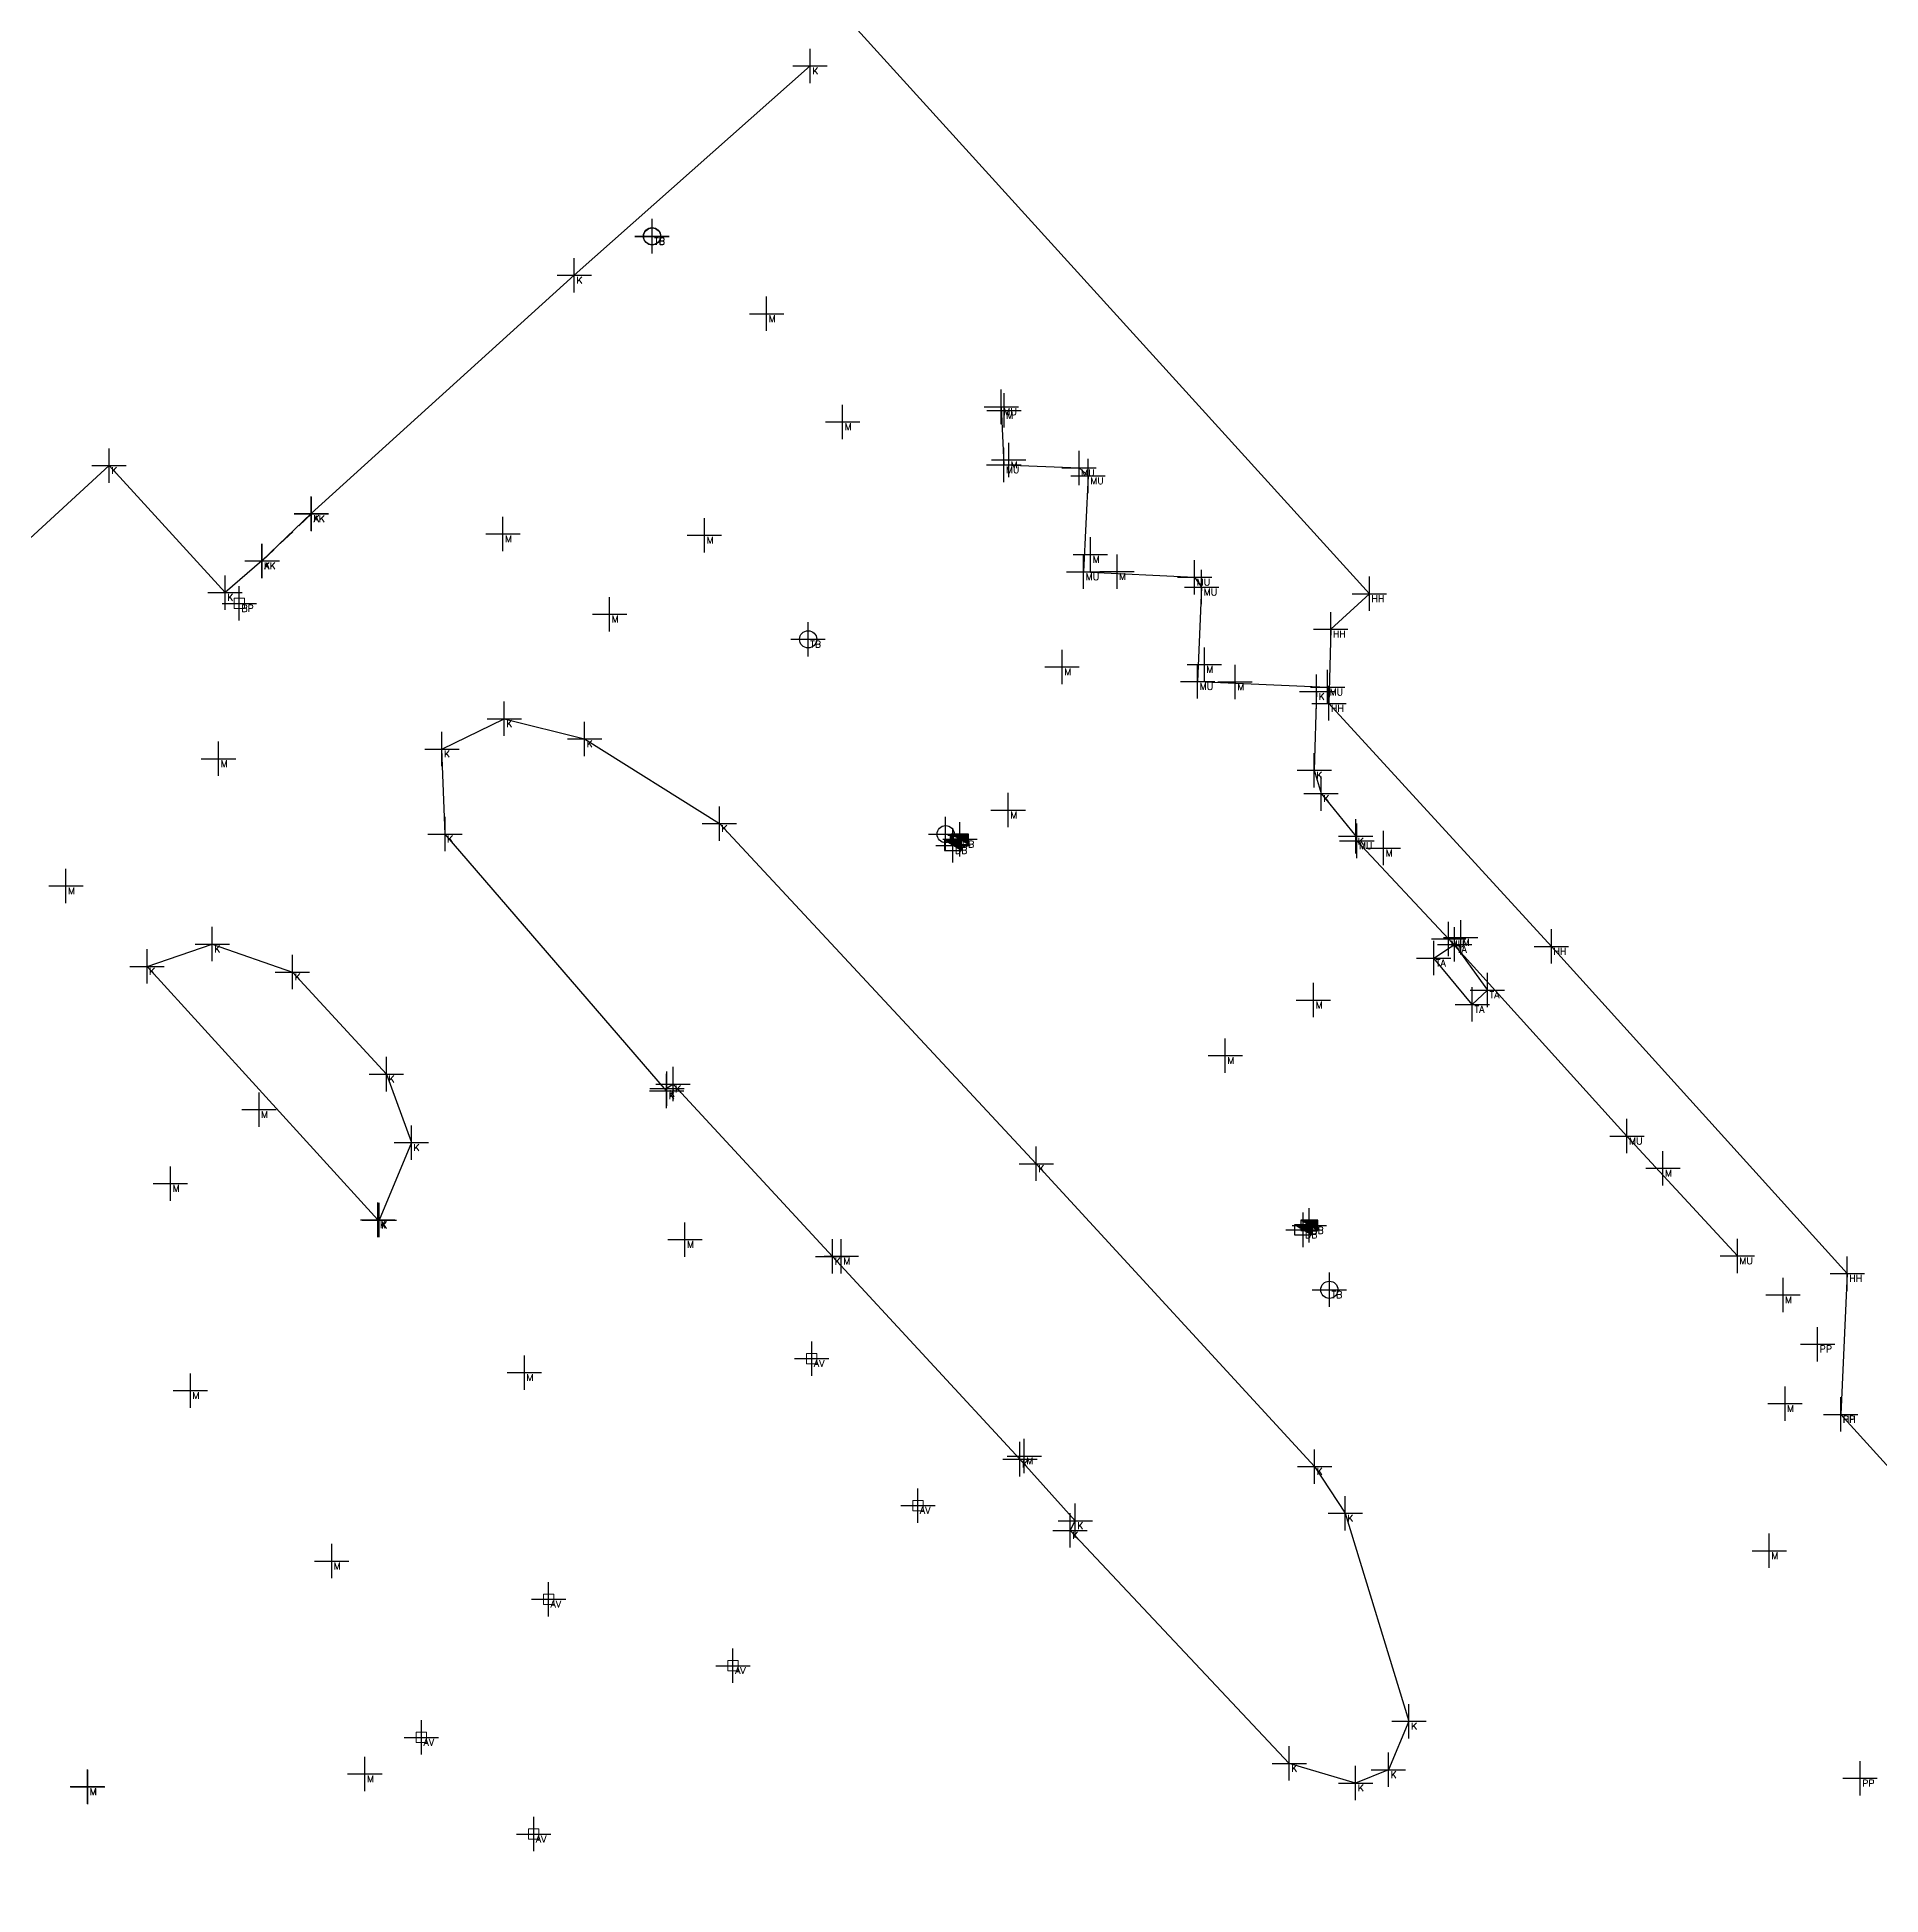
# Model space of a CAD drawing. Header units: metres. Extents: x 113488 to 113987, y 6281306 to 6282136.
# Drawn here: x 113708.9 to 113762.5, y 6281686.8 to 6281740.9 of the extents above; entities that cross this region are included whole.
import ezdxf
from ezdxf.enums import TextEntityAlignment as Align

# ---------------------------------------------------------------- set-up
doc = ezdxf.new("R2010")
doc.units = ezdxf.units.M
doc.header["$PDMODE"] = 2
doc.header["$PDSIZE"] = 0.5
doc.linetypes.add('DASHED', pattern=[0.75, 0.5, -0.25])
doc.linetypes.add('HIDDEN2', pattern=[0.1875, 0.125, -0.0625])
for name, color, linetype in [('M-1MATPKT', 7, 'Continuous'), ('M-2VA', 7, 'Continuous'), ('M-3YTOR', 7, 'Continuous'), ('M-4DETALJ', 7, 'Continuous'), ('M-7HUS', 7, 'Continuous'), ('M-BEF-BRUNNAR-INMÄTT', 7, 'Continuous'), ('M-BEF-BYGGNAD-INMÄTT', 7, 'Continuous'), ('M-BEF-MUR', 4, 'Continuous'), ('M-BEF-TRAPPA', 4, 'Continuous'), ('M-BEF-VA-V', 4, 'HIDDEN2'), ('M-BEF-VA-V-INMÄTT', 7, 'Continuous'), ('M-BEF-VÄGKANT', 6, 'DASHED'), ('M-BEF-VÄGKANTSTÖD', 1, 'Continuous'), ('M-BRUNNAR', 3, 'Continuous'), ('M-BRUNNSLOCK', 1, 'Continuous'), ('pntdesc', 1, 'Continuous')]:
    doc.layers.add(name, color=color, linetype=linetype)
doc.styles.get("Standard").update_dxf_attribs({"font": 'simplex8.shx'})

# ---------------------------------------------------------------- blocks, each defined once
blk = doc.blocks.new('meas')
at = {"color": 0}
blk.add_point((0, 0), dxfattribs=at)
at = {"layer": 'pntdesc'}
blk.add_attdef('PNTDESC', text='', height=1, dxfattribs=at).set_placement((0.3, -0.21), align=Align.TOP_LEFT)
blk = doc.blocks.new('BEF-DB')
blk.add_hatch(color=256).paths.add_polyline_path([(-0.25, 0.15), (0.25, -0.15), (0.25, 0.15)])
blk.add_line((0.25, -0.15), (-0.25, 0.15))
at = {"flags": 128}
blk.add_lwpolyline([(-0.25, 0.15), (-0.25, -0.15), (0.25, -0.15), (0.25, 0.15)], close=True, dxfattribs=at)
blk = doc.blocks.new('TB')
at = {"layer": 'M-BRUNNAR', "ltscale": 0.1}
blk.add_circle((0, 0), 0.25, dxfattribs=at)
at = {"layer": 'M-BRUNNSLOCK', "ltscale": 0.1}
blk.add_circle((0, 0), 0.25, dxfattribs=at)
blk = doc.blocks.new('AV')
at = {"layer": 'M-BEF-VA-V', "linetype": 'Continuous', "lineweight": 0, "flags": 128}
blk.add_lwpolyline([(-0.15, 0.15), (-0.15, -0.15), (0.15, -0.15), (0.15, 0.15)], close=True, dxfattribs=at)

msp = doc.modelspace()

# ---------------------------------------------------------------- linework, layer by layer
at = {"layer": 'M-BEF-BYGGNAD-INMÄTT'}
for points in [[(113728.766, 6281764.309, 0), (113728.174, 6281751.48, 8.115), (113732.418, 6281746.671, 8.116), (113732.179, 6281741.691, 7.303), (113747.657, 6281724.651, 8.279), (113746.534, 6281723.618, 8.152), (113746.479, 6281721.46, 7.132), (113752.956, 6281714.385, 7.57), (113761.568, 6281704.866, 7.577), (113761.379, 6281700.766, 7.527)], [(113761.379, 6281700.766, 7.527), (113764.886, 6281696.898, 7.475), (113764.696, 6281696.253, 7.564), (113765.002, 6281694.705, 7.565), (113766.493, 6281694.452, 7.568), (113767.331, 6281695.244, 7.593), (113772.373, 6281695.036, 7.539), (113774.235, 6281695.438, 7.561), (113778.488, 6281695.187, 7.543), (113778.177, 6281688.377, 7.483), (113778.233, 6281688.382, 7.496), (113788.224, 6281677.379, 7.498), (113797.444, 6281667.189, 7.504), (113808.737, 6281654.739, 7.459)]]:
    msp.add_polyline3d(points, dxfattribs=at)
at = {"layer": 'M-BEF-MUR'}
for points in [[(113736.942, 6281730.092, 7.053), (113737.016, 6281728.401, 7.046), (113739.206, 6281728.312, 7.036), (113739.47, 6281728.081, 7.046), (113739.338, 6281725.292, 7.007), (113742.57, 6281725.131, 7.009), (113742.775, 6281724.847, 7.007), (113742.658, 6281722.099, 6.988), (113746.439, 6281721.935, 7.169)], [(113758.369, 6281705.377, 7.035), (113755.155, 6281708.868, 7.007), (113749.965, 6281714.605, 7.084), (113747.292, 6281717.46, 7.009)]]:
    msp.add_polyline3d(points, dxfattribs=at)
at = {"layer": 'M-BEF-TRAPPA'}
msp.add_polyline3d([(113750.139, 6281714.446, 7.352), (113751.095, 6281713.118, 7.318), (113750.654, 6281712.697, 7.074), (113749.53, 6281714.046, 7.056)], close=True, dxfattribs=at)
at = {"layer": 'M-BEF-VÄGKANT'}
msp.add_polyline3d([(113716.858, 6281726.975, 7.392), (113715.425, 6281725.608, 7.454)], dxfattribs=at)
at = {"layer": 'M-BEF-VÄGKANTSTÖD'}
for points in [[(113731.377, 6281740.013, 7.213), (113724.512, 6281733.92, 7.141), (113716.856, 6281726.985, 7.396), (113715.418, 6281725.608, 7.451), (113714.346, 6281724.687, 7.452), (113710.97, 6281728.381, 7.496), (113707.299, 6281725.017, 7.561), (113699.812, 6281718.161, 7.516), (113694.356, 6281713.239, 7.372), (113697.714, 6281709.517, 7.369), (113697.045, 6281708.935, 7.353), (113694.589, 6281708.449, 7.284), (113692.604, 6281710.032, 7.252), (113690.948, 6281713.165, 7.241)], [(113746.119, 6281721.804, 7.017), (113746.051, 6281719.515, 7.019), (113746.252, 6281718.833, 7.01), (113747.259, 6281717.593, 7.034)], [(113727.196, 6281710.179, 7.453), (113720.748, 6281717.657, 7.461), (113720.657, 6281720.133, 7.395), (113722.471, 6281721.015, 7.349), (113724.81, 6281720.427, 7.265), (113728.734, 6281717.962, 7.121), (113737.961, 6281708.061, 7.032), (113746.063, 6281699.249, 7.041), (113746.953, 6281697.887, 7.069), (113748.81, 6281691.833, 7.184), (113748.213, 6281690.424, 7.235), (113747.258, 6281690.037, 7.255), (113745.324, 6281690.608, 7.329), (113738.945, 6281697.388, 7.417), (113739.094, 6281697.67, 7.446), (113737.482, 6281699.463, 7.47), (113732.031, 6281705.364, 7.532), (113727.386, 6281710.381, 7.459), (113727.209, 6281710.249, 7.467)], [(113718.792, 6281706.429, 7.644), (113712.074, 6281713.803, 7.643), (113713.972, 6281714.454, 7.629), (113716.307, 6281713.642, 7.627), (113719.041, 6281710.669, 7.621), (113719.769, 6281708.675, 7.622), (113718.833, 6281706.421, 7.655)]]:
    msp.add_polyline3d(points, dxfattribs=at)

# ---------------------------------------------------------------- block references
at = {"layer": 'M-1MATPKT', "color": 20}
ref = msp.add_blockref('meas', (113760.705, 6281702.809, 7.582), dxfattribs=dict(at, xscale=0.2, yscale=0.2, zscale=0.2))
ref.add_attrib('PNTDESC', 'PP', dxfattribs={"layer": 'pntdesc', "height": 0.2}).set_placement((113760.765, 6281702.767, 7.582), align=Align.TOP_LEFT)
ref = msp.add_blockref('meas', (113761.38, 6281700.767, 7.542), dxfattribs=dict(at, xscale=0.2, yscale=0.2, zscale=0.2))
ref.add_attrib('PNTDESC', 'PP', dxfattribs={"layer": 'pntdesc', "height": 0.2}).set_placement((113761.44, 6281700.725, 7.542), align=Align.TOP_LEFT)
ref = msp.add_blockref('meas', (113761.943, 6281690.174, 7.492), dxfattribs=dict(at, xscale=0.2, yscale=0.2, zscale=0.2))
ref.add_attrib('PNTDESC', 'PP', dxfattribs={"layer": 'pntdesc', "height": 0.2}).set_placement((113762.003, 6281690.132, 7.492), align=Align.TOP_LEFT)
at = {"layer": 'M-2VA', "color": 50}
ref = msp.add_blockref('meas', (113726.774, 6281735.06, 7.043), dxfattribs=dict(at, xscale=0.2, yscale=0.2, zscale=0.2))
ref.add_attrib('PNTDESC', 'TB', dxfattribs={"layer": 'pntdesc', "height": 0.2}).set_placement((113726.834, 6281735.018, 7.043), align=Align.TOP_LEFT)
ref = msp.add_blockref('meas', (113726.778, 6281735.051, 7.051), dxfattribs=dict(at, xscale=0.2, yscale=0.2, zscale=0.2))
ref.add_attrib('PNTDESC', 'TB', dxfattribs={"layer": 'pntdesc', "height": 0.2}).set_placement((113726.838, 6281735.009, 7.051), align=Align.TOP_LEFT)
at = {"layer": 'M-2VA', "color": 210}
ref = msp.add_blockref('meas', (113714.76, 6281724.369, 7.424), dxfattribs=dict(at, xscale=0.2, yscale=0.2, zscale=0.2))
ref.add_attrib('PNTDESC', 'BP', dxfattribs={"layer": 'pntdesc', "height": 0.2}).set_placement((113714.82, 6281724.327, 7.424), align=Align.TOP_LEFT)
at = {"layer": 'M-2VA', "color": 50}
ref = msp.add_blockref('meas', (113731.318, 6281723.326, 6.987), dxfattribs=dict(at, xscale=0.2, yscale=0.2, zscale=0.2))
ref.add_attrib('PNTDESC', 'TB', dxfattribs={"layer": 'pntdesc', "height": 0.2}).set_placement((113731.378, 6281723.284, 6.987), align=Align.TOP_LEFT)
ref = msp.add_blockref('meas', (113735.321, 6281717.655, 6.859), dxfattribs=dict(at, xscale=0.2, yscale=0.2, zscale=0.2))
ref.add_attrib('PNTDESC', 'TB', dxfattribs={"layer": 'pntdesc', "height": 0.2}).set_placement((113735.381, 6281717.613, 6.859), align=Align.TOP_LEFT)
at = {"layer": 'M-2VA', "color": 150}
ref = msp.add_blockref('meas', (113735.737, 6281717.504, 6.835), dxfattribs=dict(at, xscale=0.2, yscale=0.2, zscale=0.2))
ref.add_attrib('PNTDESC', 'DB', dxfattribs={"layer": 'pntdesc', "height": 0.2}).set_placement((113735.797, 6281717.462, 6.835), align=Align.TOP_LEFT)
ref = msp.add_blockref('meas', (113735.536, 6281717.327, 6.828), dxfattribs=dict(at, xscale=0.2, yscale=0.2, zscale=0.2))
ref.add_attrib('PNTDESC', 'DB', dxfattribs={"layer": 'pntdesc', "height": 0.2}).set_placement((113735.596, 6281717.285, 6.828), align=Align.TOP_LEFT)
ref = msp.add_blockref('meas', (113745.727, 6281706.138, 6.804), dxfattribs=dict(at, xscale=0.2, yscale=0.2, zscale=0.2))
ref.add_attrib('PNTDESC', 'DB', dxfattribs={"layer": 'pntdesc', "height": 0.2}).set_placement((113745.787, 6281706.096, 6.804), align=Align.TOP_LEFT)
ref = msp.add_blockref('meas', (113745.909, 6281706.266, 6.815), dxfattribs=dict(at, xscale=0.2, yscale=0.2, zscale=0.2))
ref.add_attrib('PNTDESC', 'DB', dxfattribs={"layer": 'pntdesc', "height": 0.2}).set_placement((113745.969, 6281706.224, 6.815), align=Align.TOP_LEFT)
at = {"layer": 'M-2VA', "color": 50}
ref = msp.add_blockref('meas', (113746.492, 6281704.393, 6.867), dxfattribs=dict(at, xscale=0.2, yscale=0.2, zscale=0.2))
ref.add_attrib('PNTDESC', 'TB', dxfattribs={"layer": 'pntdesc', "height": 0.2}).set_placement((113746.552, 6281704.351, 6.867), align=Align.TOP_LEFT)
at = {"layer": 'M-2VA', "color": 130}
ref = msp.add_blockref('meas', (113731.425, 6281702.391, 7.515), dxfattribs=dict(at, xscale=0.2, yscale=0.2, zscale=0.2))
ref.add_attrib('PNTDESC', 'AV', dxfattribs={"layer": 'pntdesc', "height": 0.2}).set_placement((113731.485, 6281702.349, 7.515), align=Align.TOP_LEFT)
ref = msp.add_blockref('meas', (113734.514, 6281698.113, 7.48), dxfattribs=dict(at, xscale=0.2, yscale=0.2, zscale=0.2))
ref.add_attrib('PNTDESC', 'AV', dxfattribs={"layer": 'pntdesc', "height": 0.2}).set_placement((113734.574, 6281698.071, 7.48), align=Align.TOP_LEFT)
ref = msp.add_blockref('meas', (113723.763, 6281695.386, 7.617), dxfattribs=dict(at, xscale=0.2, yscale=0.2, zscale=0.2))
ref.add_attrib('PNTDESC', 'AV', dxfattribs={"layer": 'pntdesc', "height": 0.2}).set_placement((113723.823, 6281695.344, 7.617), align=Align.TOP_LEFT)
ref = msp.add_blockref('meas', (113729.131, 6281693.452, 7.593), dxfattribs=dict(at, xscale=0.2, yscale=0.2, zscale=0.2))
ref.add_attrib('PNTDESC', 'AV', dxfattribs={"layer": 'pntdesc', "height": 0.2}).set_placement((113729.191, 6281693.41, 7.593), align=Align.TOP_LEFT)
ref = msp.add_blockref('meas', (113720.063, 6281691.363, 7.541), dxfattribs=dict(at, xscale=0.2, yscale=0.2, zscale=0.2))
ref.add_attrib('PNTDESC', 'AV', dxfattribs={"layer": 'pntdesc', "height": 0.2}).set_placement((113720.123, 6281691.321, 7.541), align=Align.TOP_LEFT)
ref = msp.add_blockref('meas', (113723.329, 6281688.551, 7.512), dxfattribs=dict(at, xscale=0.2, yscale=0.2, zscale=0.2))
ref.add_attrib('PNTDESC', 'AV', dxfattribs={"layer": 'pntdesc', "height": 0.2}).set_placement((113723.389, 6281688.509, 7.512), align=Align.TOP_LEFT)
at = {"layer": 'M-3YTOR', "color": 130}
ref = msp.add_blockref('meas', (113731.377, 6281740.013, 7.213), dxfattribs=dict(at, xscale=0.2, yscale=0.2, zscale=0.2))
ref.add_attrib('PNTDESC', 'K', dxfattribs={"layer": 'pntdesc', "height": 0.2}).set_placement((113731.437, 6281739.971, 7.213), align=Align.TOP_LEFT)
ref = msp.add_blockref('meas', (113724.512, 6281733.92, 7.141), dxfattribs=dict(at, xscale=0.2, yscale=0.2, zscale=0.2))
ref.add_attrib('PNTDESC', 'K', dxfattribs={"layer": 'pntdesc', "height": 0.2}).set_placement((113724.572, 6281733.878, 7.141), align=Align.TOP_LEFT)
at = {"layer": 'M-3YTOR', "color": 90}
ref = msp.add_blockref('meas', (113730.11, 6281732.802, 6.937), dxfattribs=dict(at, xscale=0.2, yscale=0.2, zscale=0.2))
ref.add_attrib('PNTDESC', 'M', dxfattribs={"layer": 'pntdesc', "height": 0.2}).set_placement((113730.17, 6281732.76, 6.937), align=Align.TOP_LEFT)
ref = msp.add_blockref('meas', (113737.023, 6281729.989, 8.156), dxfattribs=dict(at, xscale=0.2, yscale=0.2, zscale=0.2))
ref.add_attrib('PNTDESC', 'M', dxfattribs={"layer": 'pntdesc', "height": 0.2}).set_placement((113737.083, 6281729.947, 8.156), align=Align.TOP_LEFT)
ref = msp.add_blockref('meas', (113732.324, 6281729.655, 6.973), dxfattribs=dict(at, xscale=0.2, yscale=0.2, zscale=0.2))
ref.add_attrib('PNTDESC', 'M', dxfattribs={"layer": 'pntdesc', "height": 0.2}).set_placement((113732.384, 6281729.613, 6.973), align=Align.TOP_LEFT)
at = {"layer": 'M-3YTOR', "color": 130}
ref = msp.add_blockref('meas', (113710.97, 6281728.381, 7.496), dxfattribs=dict(at, xscale=0.2, yscale=0.2, zscale=0.2))
ref.add_attrib('PNTDESC', 'K', dxfattribs={"layer": 'pntdesc', "height": 0.2}).set_placement((113711.03, 6281728.339, 7.496), align=Align.TOP_LEFT)
at = {"layer": 'M-3YTOR', "color": 90}
ref = msp.add_blockref('meas', (113737.157, 6281728.546, 8.148), dxfattribs=dict(at, xscale=0.2, yscale=0.2, zscale=0.2))
ref.add_attrib('PNTDESC', 'M', dxfattribs={"layer": 'pntdesc', "height": 0.2}).set_placement((113737.217, 6281728.504, 8.148), align=Align.TOP_LEFT)
at = {"layer": 'M-3YTOR', "color": 130}
ref = msp.add_blockref('meas', (113716.856, 6281726.985, 7.396), dxfattribs=dict(at, xscale=0.2, yscale=0.2, zscale=0.2))
ref.add_attrib('PNTDESC', 'K', dxfattribs={"layer": 'pntdesc', "height": 0.2}).set_placement((113716.916, 6281726.943, 7.396), align=Align.TOP_LEFT)
at = {"layer": 'M-3YTOR', "color": 28}
ref = msp.add_blockref('meas', (113716.858, 6281726.975, 7.392), dxfattribs=dict(at, xscale=0.2, yscale=0.2, zscale=0.2))
ref.add_attrib('PNTDESC', 'AK', dxfattribs={"layer": 'pntdesc', "height": 0.2}).set_placement((113716.918, 6281726.933, 7.392), align=Align.TOP_LEFT)
at = {"layer": 'M-3YTOR', "color": 90}
ref = msp.add_blockref('meas', (113722.435, 6281726.393, 7.258), dxfattribs=dict(at, xscale=0.2, yscale=0.2, zscale=0.2))
ref.add_attrib('PNTDESC', 'M', dxfattribs={"layer": 'pntdesc', "height": 0.2}).set_placement((113722.495, 6281726.351, 7.258), align=Align.TOP_LEFT)
ref = msp.add_blockref('meas', (113728.3, 6281726.355, 7.029), dxfattribs=dict(at, xscale=0.2, yscale=0.2, zscale=0.2))
ref.add_attrib('PNTDESC', 'M', dxfattribs={"layer": 'pntdesc', "height": 0.2}).set_placement((113728.36, 6281726.313, 7.029), align=Align.TOP_LEFT)
at = {"layer": 'M-3YTOR', "color": 130}
ref = msp.add_blockref('meas', (113715.418, 6281725.608, 7.451), dxfattribs=dict(at, xscale=0.2, yscale=0.2, zscale=0.2))
ref.add_attrib('PNTDESC', 'K', dxfattribs={"layer": 'pntdesc', "height": 0.2}).set_placement((113715.478, 6281725.566, 7.451), align=Align.TOP_LEFT)
at = {"layer": 'M-3YTOR', "color": 28}
ref = msp.add_blockref('meas', (113715.425, 6281725.608, 7.454), dxfattribs=dict(at, xscale=0.2, yscale=0.2, zscale=0.2))
ref.add_attrib('PNTDESC', 'AK', dxfattribs={"layer": 'pntdesc', "height": 0.2}).set_placement((113715.485, 6281725.566, 7.454), align=Align.TOP_LEFT)
at = {"layer": 'M-3YTOR', "color": 90}
ref = msp.add_blockref('meas', (113739.537, 6281725.798, 8.151), dxfattribs=dict(at, xscale=0.2, yscale=0.2, zscale=0.2))
ref.add_attrib('PNTDESC', 'M', dxfattribs={"layer": 'pntdesc', "height": 0.2}).set_placement((113739.597, 6281725.756, 8.151), align=Align.TOP_LEFT)
ref = msp.add_blockref('meas', (113740.311, 6281725.297, 8.147), dxfattribs=dict(at, xscale=0.2, yscale=0.2, zscale=0.2))
ref.add_attrib('PNTDESC', 'M', dxfattribs={"layer": 'pntdesc', "height": 0.2}).set_placement((113740.371, 6281725.255, 8.147), align=Align.TOP_LEFT)
at = {"layer": 'M-3YTOR', "color": 130}
ref = msp.add_blockref('meas', (113714.346, 6281724.687, 7.452), dxfattribs=dict(at, xscale=0.2, yscale=0.2, zscale=0.2))
ref.add_attrib('PNTDESC', 'K', dxfattribs={"layer": 'pntdesc', "height": 0.2}).set_placement((113714.406, 6281724.645, 7.452), align=Align.TOP_LEFT)
at = {"layer": 'M-3YTOR', "color": 90}
ref = msp.add_blockref('meas', (113725.541, 6281724.057, 7.179), dxfattribs=dict(at, xscale=0.2, yscale=0.2, zscale=0.2))
ref.add_attrib('PNTDESC', 'M', dxfattribs={"layer": 'pntdesc', "height": 0.2}).set_placement((113725.601, 6281724.015, 7.179), align=Align.TOP_LEFT)
ref = msp.add_blockref('meas', (113738.712, 6281722.52, 6.955), dxfattribs=dict(at, xscale=0.2, yscale=0.2, zscale=0.2))
ref.add_attrib('PNTDESC', 'M', dxfattribs={"layer": 'pntdesc', "height": 0.2}).set_placement((113738.772, 6281722.478, 6.955), align=Align.TOP_LEFT)
ref = msp.add_blockref('meas', (113742.853, 6281722.591, 8.156), dxfattribs=dict(at, xscale=0.2, yscale=0.2, zscale=0.2))
ref.add_attrib('PNTDESC', 'M', dxfattribs={"layer": 'pntdesc', "height": 0.2}).set_placement((113742.913, 6281722.549, 8.156), align=Align.TOP_LEFT)
ref = msp.add_blockref('meas', (113743.749, 6281722.086, 8.097), dxfattribs=dict(at, xscale=0.2, yscale=0.2, zscale=0.2))
ref.add_attrib('PNTDESC', 'M', dxfattribs={"layer": 'pntdesc', "height": 0.2}).set_placement((113743.809, 6281722.044, 8.097), align=Align.TOP_LEFT)
at = {"layer": 'M-3YTOR', "color": 130}
ref = msp.add_blockref('meas', (113746.119, 6281721.804, 7.017), dxfattribs=dict(at, xscale=0.2, yscale=0.2, zscale=0.2))
ref.add_attrib('PNTDESC', 'K', dxfattribs={"layer": 'pntdesc', "height": 0.2}).set_placement((113746.179, 6281721.762, 7.017), align=Align.TOP_LEFT)
ref = msp.add_blockref('meas', (113722.471, 6281721.015, 7.349), dxfattribs=dict(at, xscale=0.2, yscale=0.2, zscale=0.2))
ref.add_attrib('PNTDESC', 'K', dxfattribs={"layer": 'pntdesc', "height": 0.2}).set_placement((113722.531, 6281720.973, 7.349), align=Align.TOP_LEFT)
ref = msp.add_blockref('meas', (113724.81, 6281720.427, 7.265), dxfattribs=dict(at, xscale=0.2, yscale=0.2, zscale=0.2))
ref.add_attrib('PNTDESC', 'K', dxfattribs={"layer": 'pntdesc', "height": 0.2}).set_placement((113724.87, 6281720.385, 7.265), align=Align.TOP_LEFT)
at = {"layer": 'M-3YTOR', "color": 90}
ref = msp.add_blockref('meas', (113714.154, 6281719.849, 7.509), dxfattribs=dict(at, xscale=0.2, yscale=0.2, zscale=0.2))
ref.add_attrib('PNTDESC', 'M', dxfattribs={"layer": 'pntdesc', "height": 0.2}).set_placement((113714.214, 6281719.807, 7.509), align=Align.TOP_LEFT)
at = {"layer": 'M-3YTOR', "color": 130}
ref = msp.add_blockref('meas', (113720.657, 6281720.133, 7.395), dxfattribs=dict(at, xscale=0.2, yscale=0.2, zscale=0.2))
ref.add_attrib('PNTDESC', 'K', dxfattribs={"layer": 'pntdesc', "height": 0.2}).set_placement((113720.717, 6281720.091, 7.395), align=Align.TOP_LEFT)
ref = msp.add_blockref('meas', (113746.051, 6281719.515, 7.019), dxfattribs=dict(at, xscale=0.2, yscale=0.2, zscale=0.2))
ref.add_attrib('PNTDESC', 'K', dxfattribs={"layer": 'pntdesc', "height": 0.2}).set_placement((113746.111, 6281719.473, 7.019), align=Align.TOP_LEFT)
ref = msp.add_blockref('meas', (113746.252, 6281718.833, 7.01), dxfattribs=dict(at, xscale=0.2, yscale=0.2, zscale=0.2))
ref.add_attrib('PNTDESC', 'K', dxfattribs={"layer": 'pntdesc', "height": 0.2}).set_placement((113746.312, 6281718.791, 7.01), align=Align.TOP_LEFT)
at = {"layer": 'M-3YTOR', "color": 90}
ref = msp.add_blockref('meas', (113737.142, 6281718.356, 6.899), dxfattribs=dict(at, xscale=0.2, yscale=0.2, zscale=0.2))
ref.add_attrib('PNTDESC', 'M', dxfattribs={"layer": 'pntdesc', "height": 0.2}).set_placement((113737.202, 6281718.314, 6.899), align=Align.TOP_LEFT)
at = {"layer": 'M-3YTOR', "color": 130}
ref = msp.add_blockref('meas', (113720.748, 6281717.657, 7.461), dxfattribs=dict(at, xscale=0.2, yscale=0.2, zscale=0.2))
ref.add_attrib('PNTDESC', 'K', dxfattribs={"layer": 'pntdesc', "height": 0.2}).set_placement((113720.808, 6281717.615, 7.461), align=Align.TOP_LEFT)
ref = msp.add_blockref('meas', (113728.734, 6281717.962, 7.121), dxfattribs=dict(at, xscale=0.2, yscale=0.2, zscale=0.2))
ref.add_attrib('PNTDESC', 'K', dxfattribs={"layer": 'pntdesc', "height": 0.2}).set_placement((113728.794, 6281717.92, 7.121), align=Align.TOP_LEFT)
ref = msp.add_blockref('meas', (113747.259, 6281717.593, 7.034), dxfattribs=dict(at, xscale=0.2, yscale=0.2, zscale=0.2))
ref.add_attrib('PNTDESC', 'K', dxfattribs={"layer": 'pntdesc', "height": 0.2}).set_placement((113747.319, 6281717.551, 7.034), align=Align.TOP_LEFT)
at = {"layer": 'M-3YTOR', "color": 90}
ref = msp.add_blockref('meas', (113748.067, 6281717.25, 7.546), dxfattribs=dict(at, xscale=0.2, yscale=0.2, zscale=0.2))
ref.add_attrib('PNTDESC', 'M', dxfattribs={"layer": 'pntdesc', "height": 0.2}).set_placement((113748.127, 6281717.208, 7.546), align=Align.TOP_LEFT)
ref = msp.add_blockref('meas', (113709.712, 6281716.148, 7.574), dxfattribs=dict(at, xscale=0.2, yscale=0.2, zscale=0.2))
ref.add_attrib('PNTDESC', 'M', dxfattribs={"layer": 'pntdesc', "height": 0.2}).set_placement((113709.772, 6281716.106, 7.574), align=Align.TOP_LEFT)
at = {"layer": 'M-3YTOR', "color": 130}
ref = msp.add_blockref('meas', (113713.972, 6281714.454, 7.629), dxfattribs=dict(at, xscale=0.2, yscale=0.2, zscale=0.2))
ref.add_attrib('PNTDESC', 'K', dxfattribs={"layer": 'pntdesc', "height": 0.2}).set_placement((113714.032, 6281714.412, 7.629), align=Align.TOP_LEFT)
at = {"layer": 'M-3YTOR', "color": 90}
ref = msp.add_blockref('meas', (113750.316, 6281714.647, 7.52), dxfattribs=dict(at, xscale=0.2, yscale=0.2, zscale=0.2))
ref.add_attrib('PNTDESC', 'M', dxfattribs={"layer": 'pntdesc', "height": 0.2}).set_placement((113750.376, 6281714.605, 7.52), align=Align.TOP_LEFT)
at = {"layer": 'M-3YTOR', "color": 130}
ref = msp.add_blockref('meas', (113712.074, 6281713.803, 7.643), dxfattribs=dict(at, xscale=0.2, yscale=0.2, zscale=0.2))
ref.add_attrib('PNTDESC', 'K', dxfattribs={"layer": 'pntdesc', "height": 0.2}).set_placement((113712.134, 6281713.761, 7.643), align=Align.TOP_LEFT)
ref = msp.add_blockref('meas', (113716.307, 6281713.642, 7.627), dxfattribs=dict(at, xscale=0.2, yscale=0.2, zscale=0.2))
ref.add_attrib('PNTDESC', 'K', dxfattribs={"layer": 'pntdesc', "height": 0.2}).set_placement((113716.367, 6281713.6, 7.627), align=Align.TOP_LEFT)
at = {"layer": 'M-3YTOR', "color": 90}
ref = msp.add_blockref('meas', (113746.029, 6281712.826, 6.991), dxfattribs=dict(at, xscale=0.2, yscale=0.2, zscale=0.2))
ref.add_attrib('PNTDESC', 'M', dxfattribs={"layer": 'pntdesc', "height": 0.2}).set_placement((113746.089, 6281712.784, 6.991), align=Align.TOP_LEFT)
ref = msp.add_blockref('meas', (113743.463, 6281711.21, 6.913), dxfattribs=dict(at, xscale=0.2, yscale=0.2, zscale=0.2))
ref.add_attrib('PNTDESC', 'M', dxfattribs={"layer": 'pntdesc', "height": 0.2}).set_placement((113743.523, 6281711.168, 6.913), align=Align.TOP_LEFT)
at = {"layer": 'M-3YTOR', "color": 130}
ref = msp.add_blockref('meas', (113719.041, 6281710.669, 7.621), dxfattribs=dict(at, xscale=0.2, yscale=0.2, zscale=0.2))
ref.add_attrib('PNTDESC', 'K', dxfattribs={"layer": 'pntdesc', "height": 0.2}).set_placement((113719.101, 6281710.627, 7.621), align=Align.TOP_LEFT)
ref = msp.add_blockref('meas', (113727.196, 6281710.179, 7.453), dxfattribs=dict(at, xscale=0.2, yscale=0.2, zscale=0.2))
ref.add_attrib('PNTDESC', 'K', dxfattribs={"layer": 'pntdesc', "height": 0.2}).set_placement((113727.256, 6281710.137, 7.453), align=Align.TOP_LEFT)
ref = msp.add_blockref('meas', (113727.209, 6281710.249, 7.467), dxfattribs=dict(at, xscale=0.2, yscale=0.2, zscale=0.2))
ref.add_attrib('PNTDESC', 'K', dxfattribs={"layer": 'pntdesc', "height": 0.2}).set_placement((113727.269, 6281710.207, 7.467), align=Align.TOP_LEFT)
ref = msp.add_blockref('meas', (113727.386, 6281710.381, 7.459), dxfattribs=dict(at, xscale=0.2, yscale=0.2, zscale=0.2))
ref.add_attrib('PNTDESC', 'K', dxfattribs={"layer": 'pntdesc', "height": 0.2}).set_placement((113727.446, 6281710.339, 7.459), align=Align.TOP_LEFT)
at = {"layer": 'M-3YTOR', "color": 90}
ref = msp.add_blockref('meas', (113715.333, 6281709.638, 7.718), dxfattribs=dict(at, xscale=0.2, yscale=0.2, zscale=0.2))
ref.add_attrib('PNTDESC', 'M', dxfattribs={"layer": 'pntdesc', "height": 0.2}).set_placement((113715.393, 6281709.596, 7.718), align=Align.TOP_LEFT)
at = {"layer": 'M-3YTOR', "color": 130}
ref = msp.add_blockref('meas', (113719.769, 6281708.675, 7.622), dxfattribs=dict(at, xscale=0.2, yscale=0.2, zscale=0.2))
ref.add_attrib('PNTDESC', 'K', dxfattribs={"layer": 'pntdesc', "height": 0.2}).set_placement((113719.829, 6281708.633, 7.622), align=Align.TOP_LEFT)
ref = msp.add_blockref('meas', (113737.961, 6281708.061, 7.032), dxfattribs=dict(at, xscale=0.2, yscale=0.2, zscale=0.2))
ref.add_attrib('PNTDESC', 'K', dxfattribs={"layer": 'pntdesc', "height": 0.2}).set_placement((113738.021, 6281708.019, 7.032), align=Align.TOP_LEFT)
at = {"layer": 'M-3YTOR', "color": 90}
ref = msp.add_blockref('meas', (113756.201, 6281707.93, 7.528), dxfattribs=dict(at, xscale=0.2, yscale=0.2, zscale=0.2))
ref.add_attrib('PNTDESC', 'M', dxfattribs={"layer": 'pntdesc', "height": 0.2}).set_placement((113756.261, 6281707.888, 7.528), align=Align.TOP_LEFT)
ref = msp.add_blockref('meas', (113712.755, 6281707.486, 7.66), dxfattribs=dict(at, xscale=0.2, yscale=0.2, zscale=0.2))
ref.add_attrib('PNTDESC', 'M', dxfattribs={"layer": 'pntdesc', "height": 0.2}).set_placement((113712.815, 6281707.444, 7.66), align=Align.TOP_LEFT)
at = {"layer": 'M-3YTOR', "color": 130}
ref = msp.add_blockref('meas', (113718.792, 6281706.429, 7.644), dxfattribs=dict(at, xscale=0.2, yscale=0.2, zscale=0.2))
ref.add_attrib('PNTDESC', 'K', dxfattribs={"layer": 'pntdesc', "height": 0.2}).set_placement((113718.852, 6281706.387, 7.644), align=Align.TOP_LEFT)
ref = msp.add_blockref('meas', (113718.833, 6281706.421, 7.655), dxfattribs=dict(at, xscale=0.2, yscale=0.2, zscale=0.2))
ref.add_attrib('PNTDESC', 'K', dxfattribs={"layer": 'pntdesc', "height": 0.2}).set_placement((113718.893, 6281706.379, 7.655), align=Align.TOP_LEFT)
at = {"layer": 'M-3YTOR', "color": 90}
ref = msp.add_blockref('meas', (113727.731, 6281705.855, 7.449), dxfattribs=dict(at, xscale=0.2, yscale=0.2, zscale=0.2))
ref.add_attrib('PNTDESC', 'M', dxfattribs={"layer": 'pntdesc', "height": 0.2}).set_placement((113727.791, 6281705.813, 7.449), align=Align.TOP_LEFT)
at = {"layer": 'M-3YTOR', "color": 130}
ref = msp.add_blockref('meas', (113732.031, 6281705.364, 7.532), dxfattribs=dict(at, xscale=0.2, yscale=0.2, zscale=0.2))
ref.add_attrib('PNTDESC', 'K', dxfattribs={"layer": 'pntdesc', "height": 0.2}).set_placement((113732.091, 6281705.322, 7.532), align=Align.TOP_LEFT)
at = {"layer": 'M-3YTOR', "color": 90}
ref = msp.add_blockref('meas', (113732.284, 6281705.368, 7.103), dxfattribs=dict(at, xscale=0.2, yscale=0.2, zscale=0.2))
ref.add_attrib('PNTDESC', 'M', dxfattribs={"layer": 'pntdesc', "height": 0.2}).set_placement((113732.344, 6281705.326, 7.103), align=Align.TOP_LEFT)
ref = msp.add_blockref('meas', (113759.699, 6281704.244, 7.541), dxfattribs=dict(at, xscale=0.2, yscale=0.2, zscale=0.2))
ref.add_attrib('PNTDESC', 'M', dxfattribs={"layer": 'pntdesc', "height": 0.2}).set_placement((113759.759, 6281704.202, 7.541), align=Align.TOP_LEFT)
ref = msp.add_blockref('meas', (113723.059, 6281701.982, 7.577), dxfattribs=dict(at, xscale=0.2, yscale=0.2, zscale=0.2))
ref.add_attrib('PNTDESC', 'M', dxfattribs={"layer": 'pntdesc', "height": 0.2}).set_placement((113723.119, 6281701.94, 7.577), align=Align.TOP_LEFT)
ref = msp.add_blockref('meas', (113713.336, 6281701.458, 7.553), dxfattribs=dict(at, xscale=0.2, yscale=0.2, zscale=0.2))
ref.add_attrib('PNTDESC', 'M', dxfattribs={"layer": 'pntdesc', "height": 0.2}).set_placement((113713.396, 6281701.416, 7.553), align=Align.TOP_LEFT)
ref = msp.add_blockref('meas', (113759.757, 6281701.079, 7.525), dxfattribs=dict(at, xscale=0.2, yscale=0.2, zscale=0.2))
ref.add_attrib('PNTDESC', 'M', dxfattribs={"layer": 'pntdesc', "height": 0.2}).set_placement((113759.817, 6281701.037, 7.525), align=Align.TOP_LEFT)
at = {"layer": 'M-3YTOR', "color": 130}
ref = msp.add_blockref('meas', (113737.482, 6281699.463, 7.47), dxfattribs=dict(at, xscale=0.2, yscale=0.2, zscale=0.2))
ref.add_attrib('PNTDESC', 'K', dxfattribs={"layer": 'pntdesc', "height": 0.2}).set_placement((113737.542, 6281699.421, 7.47), align=Align.TOP_LEFT)
at = {"layer": 'M-3YTOR', "color": 90}
ref = msp.add_blockref('meas', (113737.612, 6281699.555, 7.113), dxfattribs=dict(at, xscale=0.2, yscale=0.2, zscale=0.2))
ref.add_attrib('PNTDESC', 'M', dxfattribs={"layer": 'pntdesc', "height": 0.2}).set_placement((113737.672, 6281699.513, 7.113), align=Align.TOP_LEFT)
at = {"layer": 'M-3YTOR', "color": 130}
ref = msp.add_blockref('meas', (113746.063, 6281699.249, 7.041), dxfattribs=dict(at, xscale=0.2, yscale=0.2, zscale=0.2))
ref.add_attrib('PNTDESC', 'K', dxfattribs={"layer": 'pntdesc', "height": 0.2}).set_placement((113746.123, 6281699.207, 7.041), align=Align.TOP_LEFT)
ref = msp.add_blockref('meas', (113739.094, 6281697.67, 7.446), dxfattribs=dict(at, xscale=0.2, yscale=0.2, zscale=0.2))
ref.add_attrib('PNTDESC', 'K', dxfattribs={"layer": 'pntdesc', "height": 0.2}).set_placement((113739.154, 6281697.628, 7.446), align=Align.TOP_LEFT)
ref = msp.add_blockref('meas', (113746.953, 6281697.887, 7.069), dxfattribs=dict(at, xscale=0.2, yscale=0.2, zscale=0.2))
ref.add_attrib('PNTDESC', 'K', dxfattribs={"layer": 'pntdesc', "height": 0.2}).set_placement((113747.013, 6281697.845, 7.069), align=Align.TOP_LEFT)
ref = msp.add_blockref('meas', (113738.945, 6281697.388, 7.417), dxfattribs=dict(at, xscale=0.2, yscale=0.2, zscale=0.2))
ref.add_attrib('PNTDESC', 'K', dxfattribs={"layer": 'pntdesc', "height": 0.2}).set_placement((113739.005, 6281697.346, 7.417), align=Align.TOP_LEFT)
at = {"layer": 'M-3YTOR', "color": 90}
ref = msp.add_blockref('meas', (113717.449, 6281696.495, 7.495), dxfattribs=dict(at, xscale=0.2, yscale=0.2, zscale=0.2))
ref.add_attrib('PNTDESC', 'M', dxfattribs={"layer": 'pntdesc', "height": 0.2}).set_placement((113717.509, 6281696.453, 7.495), align=Align.TOP_LEFT)
ref = msp.add_blockref('meas', (113759.296, 6281696.797, 7.112), dxfattribs=dict(at, xscale=0.2, yscale=0.2, zscale=0.2))
ref.add_attrib('PNTDESC', 'M', dxfattribs={"layer": 'pntdesc', "height": 0.2}).set_placement((113759.356, 6281696.755, 7.112), align=Align.TOP_LEFT)
at = {"layer": 'M-3YTOR', "color": 130}
ref = msp.add_blockref('meas', (113748.81, 6281691.833, 7.184), dxfattribs=dict(at, xscale=0.2, yscale=0.2, zscale=0.2))
ref.add_attrib('PNTDESC', 'K', dxfattribs={"layer": 'pntdesc', "height": 0.2}).set_placement((113748.87, 6281691.791, 7.184), align=Align.TOP_LEFT)
ref = msp.add_blockref('meas', (113745.324, 6281690.608, 7.329), dxfattribs=dict(at, xscale=0.2, yscale=0.2, zscale=0.2))
ref.add_attrib('PNTDESC', 'K', dxfattribs={"layer": 'pntdesc', "height": 0.2}).set_placement((113745.384, 6281690.566, 7.329), align=Align.TOP_LEFT)
at = {"layer": 'M-3YTOR', "color": 90}
ref = msp.add_blockref('meas', (113710.34, 6281689.932, 7.396), dxfattribs=dict(at, xscale=0.2, yscale=0.2, zscale=0.2))
ref.add_attrib('PNTDESC', 'M', dxfattribs={"layer": 'pntdesc', "height": 0.2}).set_placement((113710.4, 6281689.89, 7.396), align=Align.TOP_LEFT)
ref = msp.add_blockref('meas', (113710.347, 6281689.924, 7.403), dxfattribs=dict(at, xscale=0.2, yscale=0.2, zscale=0.2))
ref.add_attrib('PNTDESC', 'M', dxfattribs={"layer": 'pntdesc', "height": 0.2}).set_placement((113710.407, 6281689.882, 7.403), align=Align.TOP_LEFT)
ref = msp.add_blockref('meas', (113718.414, 6281690.302, 7.535), dxfattribs=dict(at, xscale=0.2, yscale=0.2, zscale=0.2))
ref.add_attrib('PNTDESC', 'M', dxfattribs={"layer": 'pntdesc', "height": 0.2}).set_placement((113718.474, 6281690.26, 7.535), align=Align.TOP_LEFT)
at = {"layer": 'M-3YTOR', "color": 130}
ref = msp.add_blockref('meas', (113747.258, 6281690.037, 7.255), dxfattribs=dict(at, xscale=0.2, yscale=0.2, zscale=0.2))
ref.add_attrib('PNTDESC', 'K', dxfattribs={"layer": 'pntdesc', "height": 0.2}).set_placement((113747.318, 6281689.995, 7.255), align=Align.TOP_LEFT)
ref = msp.add_blockref('meas', (113748.213, 6281690.424, 7.235), dxfattribs=dict(at, xscale=0.2, yscale=0.2, zscale=0.2))
ref.add_attrib('PNTDESC', 'K', dxfattribs={"layer": 'pntdesc', "height": 0.2}).set_placement((113748.273, 6281690.382, 7.235), align=Align.TOP_LEFT)
at = {"layer": 'M-4DETALJ', "color": 210}
ref = msp.add_blockref('meas', (113736.942, 6281730.092, 7.053), dxfattribs=dict(at, xscale=0.2, yscale=0.2, zscale=0.2))
ref.add_attrib('PNTDESC', 'MU', dxfattribs={"layer": 'pntdesc', "height": 0.2}).set_placement((113737.002, 6281730.05, 7.053), align=Align.TOP_LEFT)
ref = msp.add_blockref('meas', (113737.016, 6281728.401, 7.046), dxfattribs=dict(at, xscale=0.2, yscale=0.2, zscale=0.2))
ref.add_attrib('PNTDESC', 'MU', dxfattribs={"layer": 'pntdesc', "height": 0.2}).set_placement((113737.076, 6281728.359, 7.046), align=Align.TOP_LEFT)
ref = msp.add_blockref('meas', (113739.206, 6281728.312, 7.036), dxfattribs=dict(at, xscale=0.2, yscale=0.2, zscale=0.2))
ref.add_attrib('PNTDESC', 'MU', dxfattribs={"layer": 'pntdesc', "height": 0.2}).set_placement((113739.266, 6281728.27, 7.036), align=Align.TOP_LEFT)
ref = msp.add_blockref('meas', (113739.47, 6281728.081, 7.046), dxfattribs=dict(at, xscale=0.2, yscale=0.2, zscale=0.2))
ref.add_attrib('PNTDESC', 'MU', dxfattribs={"layer": 'pntdesc', "height": 0.2}).set_placement((113739.53, 6281728.039, 7.046), align=Align.TOP_LEFT)
ref = msp.add_blockref('meas', (113739.338, 6281725.292, 7.007), dxfattribs=dict(at, xscale=0.2, yscale=0.2, zscale=0.2))
ref.add_attrib('PNTDESC', 'MU', dxfattribs={"layer": 'pntdesc', "height": 0.2}).set_placement((113739.398, 6281725.25, 7.007), align=Align.TOP_LEFT)
ref = msp.add_blockref('meas', (113742.57, 6281725.131, 7.009), dxfattribs=dict(at, xscale=0.2, yscale=0.2, zscale=0.2))
ref.add_attrib('PNTDESC', 'MU', dxfattribs={"layer": 'pntdesc', "height": 0.2}).set_placement((113742.63, 6281725.089, 7.009), align=Align.TOP_LEFT)
ref = msp.add_blockref('meas', (113742.775, 6281724.847, 7.007), dxfattribs=dict(at, xscale=0.2, yscale=0.2, zscale=0.2))
ref.add_attrib('PNTDESC', 'MU', dxfattribs={"layer": 'pntdesc', "height": 0.2}).set_placement((113742.835, 6281724.805, 7.007), align=Align.TOP_LEFT)
ref = msp.add_blockref('meas', (113742.658, 6281722.099, 6.988), dxfattribs=dict(at, xscale=0.2, yscale=0.2, zscale=0.2))
ref.add_attrib('PNTDESC', 'MU', dxfattribs={"layer": 'pntdesc', "height": 0.2}).set_placement((113742.718, 6281722.057, 6.988), align=Align.TOP_LEFT)
ref = msp.add_blockref('meas', (113746.439, 6281721.935, 7.169), dxfattribs=dict(at, xscale=0.2, yscale=0.2, zscale=0.2))
ref.add_attrib('PNTDESC', 'MU', dxfattribs={"layer": 'pntdesc', "height": 0.2}).set_placement((113746.499, 6281721.893, 7.169), align=Align.TOP_LEFT)
ref = msp.add_blockref('meas', (113747.292, 6281717.46, 7.009), dxfattribs=dict(at, xscale=0.2, yscale=0.2, zscale=0.2))
ref.add_attrib('PNTDESC', 'MU', dxfattribs={"layer": 'pntdesc', "height": 0.2}).set_placement((113747.352, 6281717.418, 7.009), align=Align.TOP_LEFT)
ref = msp.add_blockref('meas', (113749.965, 6281714.605, 7.084), dxfattribs=dict(at, xscale=0.2, yscale=0.2, zscale=0.2))
ref.add_attrib('PNTDESC', 'MU', dxfattribs={"layer": 'pntdesc', "height": 0.2}).set_placement((113750.025, 6281714.563, 7.084), align=Align.TOP_LEFT)
at = {"layer": 'M-4DETALJ', "color": 150}
ref = msp.add_blockref('meas', (113750.139, 6281714.446, 7.352), dxfattribs=dict(at, xscale=0.2, yscale=0.2, zscale=0.2))
ref.add_attrib('PNTDESC', 'TA', dxfattribs={"layer": 'pntdesc', "height": 0.2}).set_placement((113750.199, 6281714.404, 7.352), align=Align.TOP_LEFT)
ref = msp.add_blockref('meas', (113749.53, 6281714.046, 7.056), dxfattribs=dict(at, xscale=0.2, yscale=0.2, zscale=0.2))
ref.add_attrib('PNTDESC', 'TA', dxfattribs={"layer": 'pntdesc', "height": 0.2}).set_placement((113749.59, 6281714.004, 7.056), align=Align.TOP_LEFT)
ref = msp.add_blockref('meas', (113750.654, 6281712.697, 7.074), dxfattribs=dict(at, xscale=0.2, yscale=0.2, zscale=0.2))
ref.add_attrib('PNTDESC', 'TA', dxfattribs={"layer": 'pntdesc', "height": 0.2}).set_placement((113750.714, 6281712.655, 7.074), align=Align.TOP_LEFT)
ref = msp.add_blockref('meas', (113751.095, 6281713.118, 7.318), dxfattribs=dict(at, xscale=0.2, yscale=0.2, zscale=0.2))
ref.add_attrib('PNTDESC', 'TA', dxfattribs={"layer": 'pntdesc', "height": 0.2}).set_placement((113751.155, 6281713.076, 7.318), align=Align.TOP_LEFT)
at = {"layer": 'M-4DETALJ', "color": 210}
ref = msp.add_blockref('meas', (113755.155, 6281708.868, 7.007), dxfattribs=dict(at, xscale=0.2, yscale=0.2, zscale=0.2))
ref.add_attrib('PNTDESC', 'MU', dxfattribs={"layer": 'pntdesc', "height": 0.2}).set_placement((113755.215, 6281708.826, 7.007), align=Align.TOP_LEFT)
ref = msp.add_blockref('meas', (113758.369, 6281705.377, 7.035), dxfattribs=dict(at, xscale=0.2, yscale=0.2, zscale=0.2))
ref.add_attrib('PNTDESC', 'MU', dxfattribs={"layer": 'pntdesc', "height": 0.2}).set_placement((113758.429, 6281705.335, 7.035), align=Align.TOP_LEFT)
at = {"layer": 'M-7HUS', "color": 150}
ref = msp.add_blockref('meas', (113747.657, 6281724.651, 8.279), dxfattribs=dict(at, xscale=0.2, yscale=0.2, zscale=0.2))
ref.add_attrib('PNTDESC', 'HH', dxfattribs={"layer": 'pntdesc', "height": 0.2}).set_placement((113747.717, 6281724.609, 8.279), align=Align.TOP_LEFT)
ref = msp.add_blockref('meas', (113746.534, 6281723.618, 8.152), dxfattribs=dict(at, xscale=0.2, yscale=0.2, zscale=0.2))
ref.add_attrib('PNTDESC', 'HH', dxfattribs={"layer": 'pntdesc', "height": 0.2}).set_placement((113746.594, 6281723.576, 8.152), align=Align.TOP_LEFT)
ref = msp.add_blockref('meas', (113746.479, 6281721.46, 7.132), dxfattribs=dict(at, xscale=0.2, yscale=0.2, zscale=0.2))
ref.add_attrib('PNTDESC', 'HH', dxfattribs={"layer": 'pntdesc', "height": 0.2}).set_placement((113746.539, 6281721.418, 7.132), align=Align.TOP_LEFT)
ref = msp.add_blockref('meas', (113752.956, 6281714.385, 7.57), dxfattribs=dict(at, xscale=0.2, yscale=0.2, zscale=0.2))
ref.add_attrib('PNTDESC', 'HH', dxfattribs={"layer": 'pntdesc', "height": 0.2}).set_placement((113753.016, 6281714.343, 7.57), align=Align.TOP_LEFT)
ref = msp.add_blockref('meas', (113761.568, 6281704.866, 7.577), dxfattribs=dict(at, xscale=0.2, yscale=0.2, zscale=0.2))
ref.add_attrib('PNTDESC', 'HH', dxfattribs={"layer": 'pntdesc', "height": 0.2}).set_placement((113761.628, 6281704.824, 7.577), align=Align.TOP_LEFT)
ref = msp.add_blockref('meas', (113761.379, 6281700.766, 7.527), dxfattribs=dict(at, xscale=0.2, yscale=0.2, zscale=0.2))
ref.add_attrib('PNTDESC', 'HH', dxfattribs={"layer": 'pntdesc', "height": 0.2}).set_placement((113761.439, 6281700.724, 7.527), align=Align.TOP_LEFT)
at = {"layer": 'M-BEF-BRUNNAR-INMÄTT'}
for name, p in [('TB', (113726.774, 6281735.06, 7.043)), ('TB', (113726.778, 6281735.051, 7.051)), ('TB', (113731.318, 6281723.326, 6.987)), ('TB', (113735.321, 6281717.655, 6.859)), ('BEF-DB', (113735.536, 6281717.327, 6.828)), ('BEF-DB', (113735.737, 6281717.504, 6.835)), ('BEF-DB', (113745.727, 6281706.138, 6.804)), ('BEF-DB', (113745.909, 6281706.266, 6.815)), ('TB', (113746.492, 6281704.393, 6.867))]:
    msp.add_blockref(name, p, dxfattribs=at)
at = {"layer": 'M-BEF-VA-V-INMÄTT'}
for p in [(113714.76, 6281724.369, 7.424), (113731.425, 6281702.391, 7.515), (113734.514, 6281698.113, 7.48), (113723.763, 6281695.386, 7.617), (113729.131, 6281693.452, 7.593), (113720.063, 6281691.363, 7.541), (113723.329, 6281688.551, 7.512)]:
    msp.add_blockref('AV', p, dxfattribs=at)

doc.saveas('drawing.dxf')
